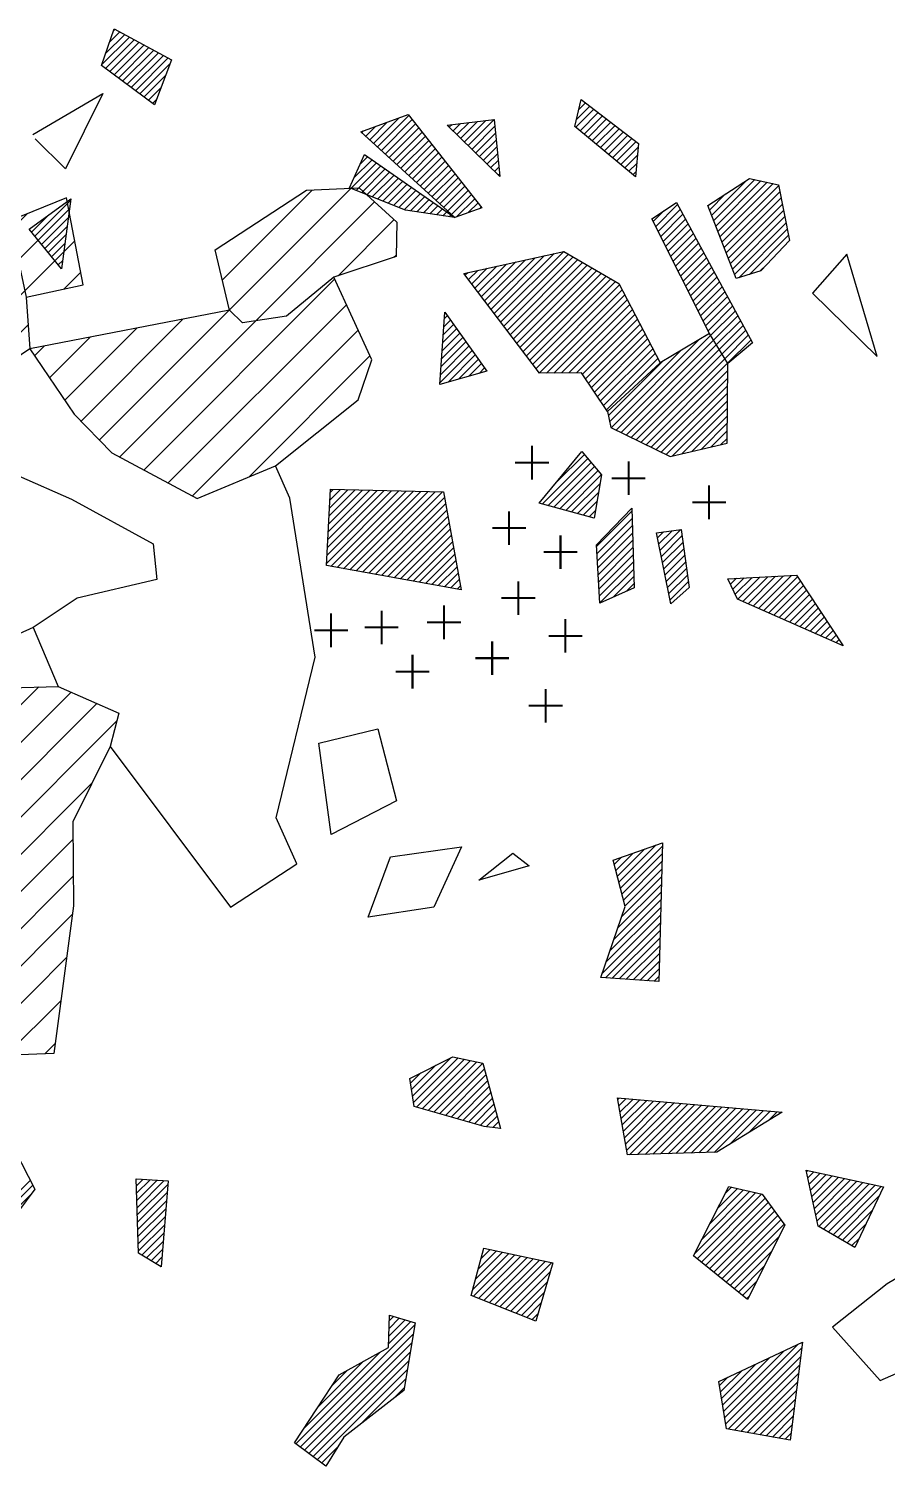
# Model space of a CAD drawing. Header units: metres. Extents: x -2.03 to 0.57, y -19.87 to -14.8.
# Drawn here: x -0.848 to -0.441, y -17.3 to -16.618 of the extents above; entities that cross this region are included whole.
import ezdxf

# ---------------------------------------------------------------- set-up
doc = ezdxf.new("R2010")
doc.units = ezdxf.units.M
doc.header["$LTSCALE"] = 25
doc.header["$MEASUREMENT"] = 0
doc.layers.get('0').update_dxf_attribs({"linetype": 'CONTINUOUS'})
for name, color, linetype in [('FEUER', 1, 'CONTINUOUS'), ('KNOCHEN', 2, 'CONTINUOUS'), ('KNOCHENSCHRAFF', 2, 'CONTINUOUS'), ('STEINE', 4, 'CONTINUOUS')]:
    doc.layers.add(name, color=color, linetype=linetype)

# ---------------------------------------------------------------- blocks, each defined once
blk = doc.blocks.new('*X18')
at = {"color": 0}
for p, q in [((-86.943, -1718.592), (-84.748, -1716.397)), ((-86.853, -1718.856), (-84.627, -1716.629)), ((-79.725, -1716.677), (-79.402, -1716.355)), ((-79.713, -1717.019), (-79.069, -1716.375)), ((-79.702, -1717.361), (-78.736, -1716.396)), ((-79.69, -1717.703), (-78.403, -1716.416)), ((-79.678, -1718.045), (-78.218, -1716.585)), ((-86.764, -1719.12), (-84.737, -1717.093)), ((-79.667, -1718.387), (-78.25, -1716.97)), ((-79.655, -1718.729), (-78.282, -1717.356)), ((-79.644, -1719.071), (-78.314, -1717.741)), ((-79.632, -1719.413), (-78.346, -1718.126)), ((-79.62, -1719.755), (-78.377, -1718.512)), ((-79.461, -1719.949), (-78.409, -1718.897)), ((-79.242, -1720.083), (-78.441, -1719.282)), ((-79.023, -1720.217), (-78.473, -1719.668)), ((-78.803, -1720.352), (-78.505, -1720.053)), ((-78.584, -1720.486), (-78.536, -1720.438)), ((-67.744, -1723.788), (-66.973, -1723.017)), ((-67.733, -1723.424), (-67.248, -1722.938)), ((-67.723, -1723.06), (-67.523, -1722.86)), ((-72.151, -1728.903), (-66.507, -1723.258)), ((-71.949, -1729.054), (-66.579, -1723.684)), ((-67.754, -1724.152), (-66.698, -1723.096)), ((-71.748, -1729.206), (-66.651, -1724.11)), ((-71.795, -1728.192), (-68.155, -1724.553)), ((-71.546, -1729.357), (-66.724, -1724.535)), ((-71.344, -1729.509), (-66.796, -1724.961)), ((-71.11, -1727.154), (-68.94, -1724.985)), ((-71.142, -1729.661), (-66.868, -1725.387)), ((-70.425, -1726.116), (-69.726, -1725.417)), ((-69.107, -1727.979), (-66.94, -1725.813)), ((-67.53, -1726.756), (-67.012, -1726.238)), ((-70.94, -1729.812), (-70.167, -1729.04))]:
    blk.add_line(p, q, dxfattribs=at)
blk = doc.blocks.new('*X19')
at = {"color": 0}
for p, q in [((-51.809, -1727.652), (-48.348, -1724.191)), ((-51.759, -1727.955), (-48.153, -1724.35)), ((-51.908, -1727.044), (-49.676, -1724.812)), ((-51.858, -1727.348), (-49.012, -1724.502)), ((-51.647, -1728.197), (-48.205, -1724.755)), ((-52.058, -1726.133), (-51.668, -1725.744)), ((-52.008, -1726.437), (-51.004, -1725.433)), ((-51.958, -1726.741), (-50.34, -1725.123)), ((-51.348, -1728.251), (-48.256, -1725.16)), ((-51.048, -1728.306), (-48.307, -1725.565)), ((-50.749, -1728.36), (-48.359, -1725.969)), ((-50.45, -1728.414), (-48.41, -1726.374)), ((-50.15, -1728.468), (-48.461, -1726.779)), ((-49.851, -1728.523), (-48.513, -1727.184)), ((-49.552, -1728.577), (-48.564, -1727.589)), ((-49.253, -1728.631), (-48.615, -1727.994)), ((-48.953, -1728.685), (-48.667, -1728.399))]:
    blk.add_line(p, q, dxfattribs=at)
blk = doc.blocks.new('*X25')
at = {"color": 0}
for p, q in [((-59.789, -1683.306), (-58.468, -1681.985)), ((-60.471, -1684.341), (-58.308, -1682.178)), ((-60.192, -1684.416), (-58.148, -1682.372)), ((-59.914, -1684.491), (-57.988, -1682.565)), ((-59.635, -1684.566), (-57.828, -1682.759)), ((-59.356, -1684.641), (-57.668, -1682.953)), ((-59.078, -1684.716), (-57.728, -1683.367)), ((-70.692, -1687.138), (-67.269, -1683.715)), ((-70.673, -1686.765), (-67.614, -1683.707)), ((-70.653, -1686.392), (-67.96, -1683.699)), ((-70.634, -1686.02), (-68.305, -1683.691)), ((-70.615, -1685.647), (-68.651, -1683.682)), ((-70.596, -1685.274), (-68.996, -1683.674)), ((-70.577, -1684.902), (-69.341, -1683.666)), ((-70.558, -1684.529), (-69.687, -1683.658)), ((-70.539, -1684.156), (-70.032, -1683.65)), ((-70.519, -1683.784), (-70.378, -1683.642)), ((-70.498, -1687.297), (-66.924, -1683.723)), ((-70.198, -1687.351), (-66.578, -1683.731)), ((-69.898, -1687.405), (-66.233, -1683.739)), ((-69.598, -1687.458), (-65.887, -1683.748)), ((-69.298, -1687.512), (-65.542, -1683.756)), ((-68.998, -1687.566), (-65.197, -1683.764)), ((-68.698, -1687.619), (-65.107, -1684.028)), ((-58.799, -1684.791), (-57.801, -1683.793)), ((-68.398, -1687.673), (-65.053, -1684.328)), ((-68.098, -1687.726), (-64.999, -1684.627)), ((-58.521, -1684.866), (-57.873, -1684.218)), ((-58.242, -1684.941), (-57.945, -1684.644)), ((-57.893, -1686.36), (-56.219, -1684.685)), ((-67.798, -1687.78), (-64.945, -1684.926)), ((-67.499, -1687.834), (-64.89, -1685.226)), ((-67.199, -1687.887), (-64.836, -1685.525)), ((-57.873, -1686.694), (-56.208, -1685.028)), ((-57.853, -1687.027), (-56.197, -1685.371)), ((-66.899, -1687.941), (-64.782, -1685.824)), ((-66.599, -1687.995), (-64.728, -1686.124)), ((-57.833, -1687.36), (-56.186, -1685.713)), ((-57.813, -1687.694), (-56.175, -1686.056)), ((-54.997, -1685.939), (-54.718, -1685.66)), ((-54.937, -1686.233), (-54.309, -1685.605)), ((-54.878, -1686.527), (-53.9, -1685.549)), ((-54.818, -1686.821), (-53.833, -1685.835)), ((-54.759, -1687.115), (-53.791, -1686.147)), ((-66.299, -1688.048), (-64.674, -1686.423)), ((-65.999, -1688.102), (-64.62, -1686.723)), ((-57.792, -1688.027), (-56.164, -1686.398)), ((-57.772, -1688.36), (-56.153, -1686.741)), ((-54.7, -1687.409), (-53.749, -1686.458)), ((-54.64, -1687.703), (-53.707, -1686.77)), ((-65.699, -1688.156), (-64.565, -1687.022)), ((-65.399, -1688.209), (-64.511, -1687.321)), ((-57.752, -1688.694), (-56.142, -1687.084)), ((-57.732, -1689.027), (-56.131, -1687.426)), ((-54.581, -1687.997), (-53.665, -1687.081)), ((-54.521, -1688.291), (-53.623, -1687.393)), ((-65.099, -1688.263), (-64.457, -1687.621)), ((-64.799, -1688.317), (-64.403, -1687.92)), ((-64.499, -1688.37), (-64.349, -1688.219)), ((-57.109, -1688.757), (-56.12, -1687.769)), ((-56.473, -1688.476), (-56.109, -1688.111)), ((-54.462, -1688.586), (-53.581, -1687.705)), ((-54.402, -1688.88), (-53.539, -1688.016)), ((-51.657, -1687.902), (-51.634, -1687.88)), ((-51.542, -1688.141), (-51.262, -1687.86)), ((-51.427, -1688.379), (-50.889, -1687.841)), ((-51.313, -1688.618), (-50.516, -1687.822)), ((-51.193, -1688.852), (-50.143, -1687.802)), ((-50.948, -1688.961), (-49.77, -1687.783)), ((-50.703, -1689.069), (-49.397, -1687.764)), ((-50.458, -1689.178), (-49.024, -1687.744)), ((-50.213, -1689.287), (-48.651, -1687.725)), ((-49.968, -1689.395), (-48.356, -1687.783)), ((-49.723, -1689.504), (-48.215, -1687.996)), ((-49.478, -1689.612), (-48.075, -1688.209)), ((-49.233, -1689.721), (-47.934, -1688.422)), ((-48.988, -1689.829), (-47.794, -1688.635)), ((-48.743, -1689.938), (-47.654, -1688.848)), ((-48.498, -1690.046), (-47.513, -1689.062)), ((-48.253, -1690.155), (-47.373, -1689.275)), ((-48.008, -1690.263), (-47.232, -1689.488)), ((-47.763, -1690.372), (-47.092, -1689.701)), ((-47.518, -1690.481), (-46.952, -1689.914)), ((-47.273, -1690.589), (-46.811, -1690.127)), ((-47.028, -1690.698), (-46.671, -1690.341)), ((-46.783, -1690.806), (-46.531, -1690.554)), ((-46.538, -1690.915), (-46.39, -1690.767)), ((-46.293, -1691.023), (-46.25, -1690.98)), ((-56.836, -1702.273), (-55.062, -1700.5)), ((-57.055, -1701.432), (-56.702, -1701.079)), ((-56.982, -1701.712), (-56.156, -1700.886)), ((-56.909, -1701.993), (-55.609, -1700.693)), ((-56.762, -1702.553), (-54.771, -1700.563)), ((-56.689, -1702.834), (-54.781, -1700.926)), ((-56.616, -1703.114), (-54.79, -1701.289)), ((-56.543, -1703.394), (-54.8, -1701.652)), ((-56.894, -1704.453), (-54.819, -1702.378)), ((-56.709, -1703.915), (-54.809, -1702.015)), ((-57.263, -1705.529), (-54.838, -1703.104)), ((-57.078, -1704.991), (-54.828, -1702.741)), ((-57.632, -1706.605), (-54.857, -1703.83)), ((-57.447, -1706.067), (-54.847, -1703.467)), ((-57.475, -1706.802), (-54.866, -1704.193)), ((-57.145, -1706.825), (-54.875, -1704.556)), ((-56.814, -1706.848), (-54.885, -1704.919)), ((-56.483, -1706.87), (-54.894, -1705.282)), ((-56.153, -1706.893), (-54.904, -1705.645)), ((-55.822, -1706.916), (-54.913, -1706.008)), ((-55.491, -1706.939), (-54.923, -1706.371)), ((-55.16, -1706.962), (-54.932, -1706.734)), ((-66.619, -1712.41), (-64.795, -1710.586)), ((-66.57, -1712.715), (-64.456, -1710.6)), ((-66.434, -1712.932), (-64.163, -1710.661)), ((-66.159, -1713.011), (-63.871, -1710.722)), ((-66.716, -1711.8), (-66.227, -1711.311)), ((-66.667, -1712.105), (-65.511, -1710.948)), ((-65.884, -1713.09), (-63.578, -1710.784)), ((-65.61, -1713.169), (-63.286, -1710.845)), ((-65.335, -1713.247), (-63.211, -1711.124)), ((-65.06, -1713.326), (-63.137, -1711.402)), ((-64.786, -1713.405), (-63.062, -1711.681)), ((-64.511, -1713.484), (-62.987, -1711.96)), ((-64.236, -1713.563), (-62.913, -1712.239)), ((-63.961, -1713.642), (-62.838, -1712.518)), ((-63.687, -1713.72), (-62.763, -1712.797)), ((-56.887, -1712.577), (-56.814, -1712.504)), ((-56.834, -1712.878), (-56.488, -1712.532)), ((-56.781, -1713.179), (-56.163, -1712.56)), ((-56.729, -1713.48), (-55.837, -1712.589)), ((-56.676, -1713.781), (-55.512, -1712.617)), ((-56.623, -1714.082), (-55.187, -1712.645)), ((-56.571, -1714.383), (-54.861, -1712.673)), ((-56.518, -1714.684), (-54.536, -1712.701)), ((-56.466, -1714.984), (-54.21, -1712.729)), ((-56.322, -1715.195), (-53.885, -1712.757)), ((-55.958, -1715.184), (-53.559, -1712.786)), ((-63.412, -1713.799), (-62.689, -1713.076)), ((-63.126, -1713.866), (-62.614, -1713.355)), ((-55.594, -1715.174), (-53.234, -1712.814)), ((-55.23, -1715.163), (-52.909, -1712.842)), ((-54.866, -1715.153), (-52.583, -1712.87)), ((-54.502, -1715.142), (-52.258, -1712.898)), ((-54.138, -1715.131), (-51.932, -1712.926)), ((-53.773, -1715.121), (-51.607, -1712.954)), ((-53.409, -1715.11), (-51.282, -1712.983)), ((-53.045, -1715.1), (-50.956, -1713.011)), ((-52.681, -1715.089), (-50.631, -1713.039)), ((-52.317, -1715.079), (-50.305, -1713.067)), ((-51.587, -1714.703), (-49.98, -1713.095)), ((-50.673, -1714.142), (-49.655, -1713.123)), ((-49.759, -1713.581), (-49.329, -1713.151)), ((-62.812, -1713.907), (-62.539, -1713.634)), ((-62.499, -1713.947), (-62.465, -1713.913)), ((-47.938, -1716.003), (-47.874, -1715.939)), ((-47.875, -1716.294), (-47.584, -1716.002)), ((-47.812, -1716.584), (-47.293, -1716.065)), ((-47.749, -1716.875), (-47.003, -1716.128)), ((-47.686, -1717.165), (-46.712, -1716.191)), ((-52.522, -1718.466), (-50.917, -1716.861)), ((-52.155, -1717.745), (-51.207, -1716.797)), ((-51.788, -1717.025), (-51.497, -1716.733)), ((-47.623, -1717.456), (-46.422, -1716.254)), ((-47.56, -1717.747), (-46.131, -1716.317)), ((-47.497, -1718.037), (-45.841, -1716.38)), ((-47.434, -1718.328), (-45.55, -1716.443)), ((-47.345, -1718.592), (-45.259, -1716.506)), ((-47.122, -1718.722), (-44.969, -1716.569)), ((-46.898, -1718.852), (-44.678, -1716.632)), ((-46.675, -1718.982), (-44.388, -1716.696)), ((-53.257, -1719.907), (-50.338, -1716.989)), ((-53.117, -1720.121), (-50.048, -1717.052)), ((-52.921, -1720.279), (-49.896, -1717.254)), ((-52.889, -1719.187), (-50.628, -1716.925)), ((-52.726, -1720.438), (-49.746, -1717.458)), ((-46.451, -1719.112), (-44.48, -1717.141)), ((-52.531, -1720.596), (-49.597, -1717.662)), ((-52.336, -1720.754), (-49.448, -1717.866)), ((-52.141, -1720.913), (-49.298, -1718.07)), ((-46.228, -1719.242), (-44.801, -1717.816)), ((-51.946, -1721.071), (-49.149, -1718.274)), ((-51.75, -1721.23), (-49, -1718.479)), ((-46.004, -1719.372), (-45.122, -1718.49)), ((-51.555, -1721.388), (-49.233, -1719.065)), ((-45.781, -1719.502), (-45.443, -1719.165)), ((-63.766, -1721.578), (-62.06, -1719.872)), ((-63.742, -1721.907), (-61.768, -1719.934)), ((-63.637, -1721.095), (-62.351, -1719.809)), ((-63.508, -1720.613), (-62.642, -1719.747)), ((-63.488, -1722.007), (-61.477, -1719.996)), ((-63.379, -1720.13), (-62.934, -1719.685)), ((-63.25, -1719.647), (-63.225, -1719.623)), ((-63.234, -1722.107), (-61.186, -1720.058)), ((-62.981, -1722.207), (-60.894, -1720.121)), ((-62.727, -1722.307), (-60.603, -1720.183)), ((-62.474, -1722.407), (-60.312, -1720.245)), ((-51.36, -1721.546), (-49.588, -1719.774)), ((-62.22, -1722.507), (-60.02, -1720.307)), ((-61.966, -1722.607), (-60.096, -1720.736)), ((-51.165, -1721.705), (-49.943, -1720.482)), ((-61.713, -1722.707), (-60.241, -1721.235)), ((-50.97, -1721.863), (-50.298, -1721.191)), ((-61.459, -1722.807), (-60.386, -1721.733)), ((-61.206, -1722.907), (-60.531, -1722.232)), ((-50.775, -1722.022), (-50.653, -1721.9)), ((-60.952, -1723.007), (-60.676, -1722.73))]:
    blk.add_line(p, q, dxfattribs=at)
blk = doc.blocks.new('*X26')
at = {"color": 0}
for p, q in [((-81.369, -1663.52), (-80.046, -1662.197)), ((-81.182, -1663.687), (-79.816, -1662.321)), ((-81.18, -1662.978), (-80.275, -1662.073)), ((-80.992, -1662.437), (-80.504, -1661.949)), ((-80.804, -1661.895), (-80.734, -1661.825)), ((-80.979, -1663.838), (-79.587, -1662.445)), ((-80.777, -1663.989), (-79.357, -1662.569)), ((-80.575, -1664.14), (-79.128, -1662.693)), ((-80.372, -1664.291), (-78.898, -1662.817)), ((-80.17, -1664.443), (-78.669, -1662.941)), ((-79.968, -1664.594), (-78.439, -1663.066)), ((-79.765, -1664.745), (-78.21, -1663.19)), ((-79.563, -1664.896), (-78.136, -1663.47)), ((-79.361, -1665.048), (-78.349, -1664.036)), ((-79.158, -1665.199), (-78.561, -1664.602)), ((-78.956, -1665.35), (-78.774, -1665.168)), ((-58.87, -1666.477), (-58.015, -1665.622)), ((-58.832, -1666.085), (-58.215, -1665.469)), ((-58.723, -1665.623), (-58.416, -1665.316)), ((-68.839, -1666.9), (-68.38, -1666.441)), ((-68.654, -1667.069), (-67.819, -1666.234)), ((-68.469, -1667.237), (-67.258, -1666.027)), ((-68.284, -1667.406), (-66.79, -1665.912)), ((-68.099, -1667.574), (-66.634, -1666.109)), ((-67.914, -1667.743), (-66.478, -1666.307)), ((-64.877, -1666.474), (-64.742, -1666.339)), ((-64.697, -1666.648), (-64.341, -1666.291)), ((-64.518, -1666.822), (-63.94, -1666.244)), ((-64.338, -1666.996), (-63.539, -1666.196)), ((-64.159, -1667.17), (-63.137, -1666.149)), ((-63.98, -1667.344), (-62.742, -1666.107)), ((-63.8, -1667.518), (-62.71, -1666.428)), ((-58.677, -1666.638), (-57.815, -1665.776)), ((-58.484, -1666.798), (-57.615, -1665.929)), ((-58.291, -1666.958), (-57.414, -1666.082)), ((-58.097, -1667.119), (-57.214, -1666.236)), ((-57.904, -1667.279), (-57.014, -1666.389)), ((-69.024, -1666.732), (-68.94, -1666.648)), ((-67.729, -1667.911), (-66.322, -1666.504)), ((-67.544, -1668.08), (-66.166, -1666.702)), ((-67.359, -1668.248), (-66.01, -1666.899)), ((-67.174, -1668.417), (-65.854, -1667.097)), ((-63.621, -1667.692), (-62.678, -1666.75)), ((-63.441, -1667.866), (-62.646, -1667.072)), ((-57.711, -1667.44), (-56.814, -1666.542)), ((-57.518, -1667.6), (-56.613, -1666.696)), ((-57.325, -1667.761), (-56.413, -1666.849)), ((-57.132, -1667.921), (-56.213, -1667.002)), ((-66.988, -1668.585), (-65.698, -1667.295)), ((-66.803, -1668.754), (-65.542, -1667.492)), ((-66.618, -1668.922), (-65.386, -1667.69)), ((-63.262, -1668.04), (-62.614, -1667.393)), ((-63.082, -1668.215), (-62.582, -1667.715)), ((-56.939, -1668.082), (-56.013, -1667.156)), ((-56.746, -1668.242), (-55.917, -1667.413)), ((-56.553, -1668.403), (-55.953, -1667.802)), ((-69.547, -1669.376), (-68.334, -1668.163)), ((-69.404, -1668.88), (-68.543, -1668.018)), ((-69.294, -1669.477), (-68.125, -1668.308)), ((-69.12, -1668.242), (-68.751, -1667.873)), ((-69.041, -1669.578), (-67.917, -1668.453)), ((-66.433, -1669.091), (-65.23, -1667.887)), ((-66.248, -1669.259), (-65.074, -1668.085)), ((-66.063, -1669.428), (-64.918, -1668.282)), ((-65.878, -1669.596), (-64.762, -1668.48)), ((-62.903, -1668.389), (-62.55, -1668.036)), ((-62.723, -1668.563), (-62.519, -1668.358)), ((-56.359, -1668.563), (-55.988, -1668.192)), ((-68.788, -1669.678), (-67.708, -1668.598)), ((-68.536, -1669.779), (-67.5, -1668.743)), ((-68.283, -1669.88), (-67.291, -1668.888)), ((-68.03, -1669.98), (-67.083, -1669.033)), ((-67.777, -1670.081), (-66.874, -1669.178)), ((-65.693, -1669.765), (-64.606, -1668.677)), ((-65.508, -1669.933), (-64.45, -1668.875)), ((-65.323, -1670.102), (-64.294, -1669.073)), ((-62.544, -1668.737), (-62.487, -1668.68)), ((-56.166, -1668.723), (-56.024, -1668.581)), ((-52.439, -1670.653), (-50.77, -1668.984)), ((-52.34, -1670.908), (-50.386, -1668.953)), ((-52.242, -1671.163), (-50.095, -1669.016)), ((-52.143, -1671.417), (-49.805, -1669.079)), ((-52.044, -1671.672), (-49.514, -1669.142)), ((-67.524, -1670.182), (-66.665, -1669.323)), ((-67.271, -1670.282), (-66.457, -1669.468)), ((-67.018, -1670.383), (-66.248, -1669.613)), ((-66.724, -1670.442), (-66.04, -1669.758)), ((-65.138, -1670.27), (-64.138, -1669.27)), ((-64.953, -1670.439), (-63.982, -1669.468)), ((-64.768, -1670.607), (-63.826, -1669.665)), ((-52.538, -1670.398), (-51.774, -1669.635)), ((-51.945, -1671.927), (-49.252, -1669.234)), ((-51.846, -1672.181), (-49.194, -1669.529)), ((-51.747, -1672.436), (-49.136, -1669.824)), ((-84.539, -1671.64), (-82.832, -1669.933)), ((-84.379, -1671.834), (-82.886, -1670.341)), ((-66.416, -1670.487), (-65.831, -1669.903)), ((-66.107, -1670.533), (-65.622, -1670.048)), ((-65.799, -1670.578), (-65.414, -1670.193)), ((-65.491, -1670.623), (-65.205, -1670.338)), ((-65.183, -1670.669), (-64.997, -1670.483)), ((-64.533, -1670.726), (-63.67, -1669.863)), ((-63.976, -1670.522), (-63.514, -1670.06)), ((-63.419, -1670.319), (-63.358, -1670.258)), ((-55.204, -1670.943), (-54.681, -1670.42)), ((-55.086, -1671.178), (-54.047, -1670.139)), ((-54.968, -1671.414), (-53.923, -1670.369)), ((-51.649, -1672.691), (-49.077, -1670.12)), ((-51.55, -1672.946), (-49.019, -1670.415)), ((-84.698, -1671.445), (-83.927, -1670.675)), ((-84.22, -1672.028), (-82.941, -1670.749)), ((-84.061, -1672.223), (-82.995, -1671.157)), ((-64.874, -1670.714), (-64.788, -1670.628)), ((-54.85, -1671.649), (-53.799, -1670.598)), ((-54.732, -1671.885), (-53.675, -1670.828)), ((-54.613, -1672.12), (-53.55, -1671.057)), ((-51.451, -1673.2), (-48.961, -1670.71)), ((-51.352, -1673.455), (-48.902, -1671.005)), ((-83.902, -1672.417), (-83.05, -1671.565)), ((-54.495, -1672.356), (-53.426, -1671.287)), ((-54.377, -1672.591), (-53.302, -1671.516)), ((-54.259, -1672.827), (-53.178, -1671.746)), ((-51.15, -1673.606), (-48.844, -1671.301)), ((-50.638, -1673.448), (-48.786, -1671.596)), ((-83.743, -1672.612), (-83.104, -1671.973)), ((-83.583, -1672.806), (-83.158, -1672.381)), ((-62.896, -1675.1), (-60.357, -1672.561)), ((-62.744, -1675.301), (-59.904, -1672.461)), ((-62.591, -1675.501), (-59.45, -1672.361)), ((-62.438, -1675.702), (-59.225, -1672.489)), ((-54.141, -1673.062), (-53.054, -1671.975)), ((-54.023, -1673.298), (-52.93, -1672.205)), ((-53.905, -1673.533), (-52.806, -1672.434)), ((-83.424, -1673), (-83.213, -1672.789)), ((-63.965, -1673.694), (-63.531, -1673.26)), ((-63.813, -1673.895), (-63.078, -1673.16)), ((-63.66, -1674.096), (-62.624, -1673.06)), ((-63.507, -1674.296), (-62.171, -1672.96)), ((-63.354, -1674.497), (-61.718, -1672.86)), ((-63.202, -1674.698), (-61.264, -1672.76)), ((-63.049, -1674.899), (-60.811, -1672.661)), ((-62.285, -1675.903), (-59.001, -1672.619)), ((-62.133, -1676.104), (-58.778, -1672.749)), ((-61.98, -1676.305), (-58.554, -1672.879)), ((-61.827, -1676.506), (-58.331, -1673.009)), ((-61.674, -1676.706), (-58.107, -1673.139)), ((-53.787, -1673.768), (-52.682, -1672.663)), ((-53.669, -1674.004), (-52.558, -1672.893)), ((-53.551, -1674.239), (-52.434, -1673.122)), ((-50.125, -1673.289), (-49.828, -1672.992)), ((-64.118, -1673.493), (-63.985, -1673.36)), ((-61.522, -1676.907), (-57.884, -1673.269)), ((-61.369, -1677.108), (-57.66, -1673.399)), ((-61.216, -1677.309), (-57.437, -1673.529)), ((-61.064, -1677.51), (-57.213, -1673.659)), ((-60.911, -1677.71), (-56.99, -1673.789)), ((-53.433, -1674.475), (-52.31, -1673.352)), ((-53.314, -1674.71), (-52.186, -1673.581)), ((-53.196, -1674.946), (-52.061, -1673.811)), ((-60.758, -1677.911), (-56.799, -1673.952)), ((-60.605, -1678.112), (-56.678, -1674.185)), ((-60.269, -1678.129), (-56.557, -1674.417)), ((-53.078, -1675.181), (-51.937, -1674.04)), ((-52.96, -1675.417), (-51.813, -1674.27)), ((-52.842, -1675.652), (-51.689, -1674.499)), ((-59.913, -1678.127), (-56.436, -1674.65)), ((-59.558, -1678.125), (-56.315, -1674.882)), ((-59.203, -1678.124), (-56.194, -1675.115)), ((-52.724, -1675.888), (-51.565, -1674.729)), ((-52.606, -1676.123), (-51.441, -1674.958)), ((-52.481, -1676.351), (-51.317, -1675.188)), ((-65.169, -1676.312), (-64.681, -1675.823)), ((-65.143, -1675.932), (-64.828, -1675.617)), ((-65.116, -1675.552), (-64.976, -1675.411)), ((-58.847, -1678.122), (-56.073, -1675.348)), ((-58.558, -1678.186), (-55.952, -1675.58)), ((-58.416, -1678.397), (-55.831, -1675.813)), ((-52.346, -1676.57), (-51.193, -1675.417)), ((-52.212, -1676.789), (-51.069, -1675.647)), ((-52.077, -1677.008), (-50.945, -1675.876)), ((-65.275, -1677.832), (-64.09, -1676.647)), ((-65.249, -1677.452), (-64.238, -1676.441)), ((-65.222, -1677.072), (-64.385, -1676.235)), ((-65.196, -1676.692), (-64.533, -1676.029)), ((-58.273, -1678.608), (-55.71, -1676.046)), ((-58.131, -1678.82), (-55.59, -1676.278)), ((-57.989, -1679.031), (-55.469, -1676.511)), ((-57.203, -1680.72), (-53.024, -1676.541)), ((-56.965, -1680.835), (-52.481, -1676.351)), ((-56.726, -1680.951), (-52.346, -1676.57)), ((-51.943, -1677.228), (-50.821, -1676.106)), ((-51.808, -1677.447), (-50.696, -1676.335)), ((-51.674, -1677.666), (-50.572, -1676.564)), ((-65.328, -1678.592), (-63.795, -1677.059)), ((-65.302, -1678.212), (-63.943, -1676.853)), ((-64.936, -1678.554), (-63.647, -1677.265)), ((-57.846, -1679.242), (-55.348, -1676.744)), ((-57.704, -1679.453), (-55.227, -1676.976)), ((-57.562, -1679.664), (-55.106, -1677.209)), ((-57.269, -1680.433), (-53.894, -1677.058)), ((-56.488, -1681.066), (-52.212, -1676.789)), ((-56.25, -1681.182), (-52.077, -1677.008)), ((-56.012, -1681.297), (-51.943, -1677.228)), ((-64.446, -1678.418), (-63.5, -1677.471)), ((-63.957, -1678.282), (-63.352, -1677.677)), ((-63.467, -1678.145), (-63.205, -1677.883)), ((-57.419, -1679.876), (-54.985, -1677.441)), ((-57.33, -1680.14), (-54.764, -1677.574)), ((-55.774, -1681.412), (-51.808, -1677.447)), ((-55.536, -1681.528), (-51.674, -1677.666)), ((-55.298, -1681.643), (-51.669, -1678.014)), ((-55.06, -1681.759), (-51.672, -1678.371)), ((-54.821, -1681.874), (-51.675, -1678.728)), ((-54.583, -1681.99), (-51.678, -1679.084)), ((-54.295, -1682.055), (-51.681, -1679.441)), ((-53.835, -1681.948), (-51.684, -1679.797)), ((-53.375, -1681.842), (-51.687, -1680.154)), ((-52.915, -1681.735), (-51.69, -1680.511)), ((-52.455, -1681.629), (-51.693, -1680.867)), ((-51.994, -1681.522), (-51.696, -1681.224))]:
    blk.add_line(p, q, dxfattribs=at)
blk = doc.blocks.new('*X42')
at = {"color": 0}
for p, q in [((-97.241, -1705.909), (-84.344, -1693.012)), ((-97.315, -1707.75), (-82.818, -1693.254)), ((-97.01, -1709.214), (-81.591, -1693.794)), ((-96.254, -1710.226), (-80.656, -1694.627)), ((-94.58, -1710.319), (-81.807, -1697.546)), ((-92.906, -1710.413), (-82.724, -1700.231)), ((-91.232, -1710.506), (-82.716, -1701.99)), ((-89.557, -1710.6), (-82.764, -1703.806)), ((-87.744, -1710.554), (-83.037, -1705.847)), ((-85.9, -1710.478), (-83.309, -1707.887)), ((-84.056, -1710.402), (-83.582, -1709.928))]:
    blk.add_line(p, q, dxfattribs=at)
blk = doc.blocks.new('*X43')
at = {"color": 0}
for p, q in [((-75.641, -1673.702), (-71.388, -1669.45)), ((-75.301, -1675.131), (-69.536, -1669.365)), ((-88.3, -1672.219), (-86.44, -1670.36)), ((-85.322, -1672.777), (-82.923, -1670.378)), ((-74.061, -1675.658), (-68.418, -1670.014)), ((-85.637, -1671.324), (-84.883, -1670.57)), ((-70.156, -1673.52), (-67.49, -1670.854)), ((-88.023, -1673.709), (-85.637, -1671.324)), ((-85.008, -1674.23), (-82.64, -1671.863)), ((-67.505, -1672.637), (-67.402, -1672.534)), ((-87.745, -1675.2), (-85.322, -1672.777)), ((-83.157, -1674.147), (-82.358, -1673.348)), ((-79.357, -1682.722), (-70.315, -1673.68)), ((-87.467, -1676.69), (-85.008, -1674.23)), ((-81.471, -1681.3), (-75.317, -1675.146)), ((-78.208, -1683.34), (-69.758, -1674.89)), ((-87.19, -1678.18), (-84.855, -1675.845)), ((-83.121, -1679.415), (-79.7, -1675.994)), ((-82.346, -1680.408), (-77.509, -1675.57)), ((-80.507, -1682.103), (-74.061, -1675.658)), ((-83.836, -1678.362), (-81.891, -1676.417)), ((-77.058, -1683.958), (-69.2, -1676.101)), ((-84.551, -1677.309), (-84.083, -1676.841)), ((-74.391, -1683.059), (-68.643, -1677.311))]:
    blk.add_line(p, q, dxfattribs=at)
blk = doc.blocks.new('LB')
at = {"layer": 'FEUER', "const_width": 0.1}
for points in [[(0, 0), (0, -1.6)], [(-0.8, -0.8), (0.8, -0.8)]]:
    blk.add_lwpolyline(points, dxfattribs=at)

msp = doc.modelspace()

# ---------------------------------------------------------------- linework, layer by layer
at = {"layer": 'KNOCHEN'}
for points in [[(-0.78867, -16.65416), (-0.81376, -16.63541), (-0.80772, -16.61804), (-0.78061, -16.6327), (-0.78867, -16.65416)], [(-0.56046, -16.68823), (-0.58915, -16.6644), (-0.58615, -16.65163), (-0.55901, -16.67241), (-0.56046, -16.68823)], [(-0.64607, -16.70753), (-0.69066, -16.66694), (-0.66825, -16.65867), (-0.63334, -16.70288), (-0.64607, -16.70753)], [(-0.62474, -16.68804), (-0.64986, -16.66368), (-0.62743, -16.66102), (-0.62474, -16.68804)], [(-0.69614, -16.6935), (-0.68907, -16.67765), (-0.64607, -16.70753), (-0.66956, -16.70408), (-0.69614, -16.6935)], [(-0.51278, -16.73646), (-0.52621, -16.70184), (-0.50638, -16.68898), (-0.49259, -16.69198), (-0.48736, -16.71848), (-0.50106, -16.73283), (-0.51278, -16.73646)], [(-0.83267, -16.73193), (-0.84806, -16.71313), (-0.82824, -16.69874), (-0.83267, -16.73193)], [(-0.5254, -16.76254), (-0.55271, -16.70809), (-0.54102, -16.70038), (-0.50497, -16.76703), (-0.51666, -16.77678)], [(-0.57368, -16.79951), (-0.58602, -16.78121), (-0.60591, -16.78131), (-0.64186, -16.73404), (-0.59447, -16.7236), (-0.56837, -16.73878), (-0.5488, -16.77643), (-0.57368, -16.79951)], [(-0.65333, -16.78664), (-0.65095, -16.75245), (-0.63092, -16.78041), (-0.65333, -16.78664)], [(-0.57368, -16.79951), (-0.57212, -16.80716), (-0.54399, -16.82079), (-0.51698, -16.81453), (-0.51666, -16.77678), (-0.5254, -16.76254), (-0.5488, -16.77643)], [(-0.60612, -16.84304), (-0.58583, -16.81845), (-0.5766, -16.82962), (-0.58006, -16.85005), (-0.60612, -16.84304)], [(-0.70698, -16.87261), (-0.70512, -16.83638), (-0.65155, -16.83765), (-0.64316, -16.88403), (-0.70698, -16.87261)], [(-0.57731, -16.89034), (-0.57898, -16.8628), (-0.56223, -16.84537), (-0.56103, -16.88311), (-0.57731, -16.89034)], [(-0.54364, -16.89068), (-0.55044, -16.85704), (-0.53872, -16.85545), (-0.53501, -16.88298), (-0.54364, -16.89068)], [(-0.51666, -16.87881), (-0.48402, -16.87712), (-0.46192, -16.91068), (-0.51202, -16.88848)], [(-0.51202, -16.88848), (-0.51666, -16.87881)], [(-0.57694, -17.06787), (-0.56538, -17.03414), (-0.5711, -17.01223), (-0.54767, -17.00395), (-0.54939, -17.06977), (-0.57694, -17.06787)], [(-0.6322, -17.13854), (-0.66541, -17.12901), (-0.66751, -17.11576), (-0.64716, -17.10546), (-0.63286, -17.10845), (-0.62454, -17.13953), (-0.6322, -17.13854)], [(-0.56428, -17.15198), (-0.56901, -17.12497), (-0.49092, -17.13172), (-0.52195, -17.15075), (-0.56428, -17.15198)], [(-0.86607, -17.19582), (-0.88523, -17.13929), (-0.86435, -17.13153), (-0.8453, -17.16817), (-0.86607, -17.19582)], [(-0.47382, -17.18571), (-0.47956, -17.15921), (-0.44279, -17.16719), (-0.45642, -17.19583), (-0.47382, -17.18571)], [(-0.78542, -17.20511), (-0.79617, -17.19853), (-0.79736, -17.16334), (-0.78206, -17.16428), (-0.78542, -17.20511)], [(-0.50731, -17.22057), (-0.53293, -17.19978), (-0.51625, -17.16705), (-0.50042, -17.17054), (-0.48963, -17.18528), (-0.50731, -17.22057)], [(-0.63843, -17.21867), (-0.63242, -17.19619), (-0.59974, -17.20317), (-0.60776, -17.23076), (-0.63843, -17.21867)], [(-0.72226, -17.28846), (-0.701, -17.25622), (-0.67759, -17.24335), (-0.67716, -17.22804), (-0.6649, -17.23155), (-0.67035, -17.26372), (-0.69881, -17.2858), (-0.70741, -17.29961), (-0.72226, -17.28846)], [(-0.51721, -17.28184), (-0.5209, -17.25941), (-0.4812, -17.24084), (-0.48709, -17.2873), (-0.51721, -17.28184)]]:
    msp.add_lwpolyline(points, dxfattribs=at)
at = {"layer": 'STEINE'}
for points in [[(-0.84625, -16.66822), (-0.81318, -16.64867), (-0.83086, -16.68447), (-0.84522, -16.67026)], [(-0.84944, -16.74527), (-0.82243, -16.73953), (-0.83028, -16.69824), (-0.85727, -16.70909)], [(-0.75299, -16.75143), (-0.75976, -16.72289), (-0.71654, -16.69462), (-0.69155, -16.69347), (-0.67361, -16.70971), (-0.67404, -16.72604), (-0.70358, -16.73588), (-0.72593, -16.75435), (-0.74683, -16.75752), (-0.75299, -16.75143)], [(-0.84944, -16.74527), (-0.84778, -16.76975), (-0.87117, -16.78568), (-0.88532, -16.70974), (-0.86649, -16.702), (-0.85727, -16.70909), (-0.84944, -16.74527)], [(-0.44577, -16.77337), (-0.46029, -16.72498), (-0.47652, -16.74342), (-0.44577, -16.77337)], [(-0.75299, -16.75143), (-0.84778, -16.76975), (-0.82671, -16.80077), (-0.80877, -16.81904), (-0.76836, -16.84078), (-0.73119, -16.82529), (-0.69207, -16.79398), (-0.68553, -16.77507), (-0.70358, -16.73588)], [(-0.94067, -16.86408), (-0.88985, -16.82455), (-0.8675, -16.80658), (-0.8531, -16.82998), (-0.82804, -16.84108), (-0.78917, -16.86231), (-0.78755, -16.87914), (-0.82526, -16.888), (-0.84611, -16.90187), (-0.87258, -16.91374), (-0.92144, -16.93541)], [(-0.80961, -16.95832), (-0.7526, -17.03456), (-0.72107, -17.014), (-0.73087, -16.99211), (-0.71238, -16.916), (-0.72449, -16.84056), (-0.73119, -16.82529)], [(-0.84611, -16.90187), (-0.83423, -16.92987)], [(-0.87258, -16.91374), (-0.85719, -16.9305), (-0.83423, -16.92987), (-0.8056, -16.94248), (-0.80961, -16.95832), (-0.82728, -16.99412), (-0.82709, -17.03391), (-0.83643, -17.10385), (-0.89254, -17.10617), (-0.96806, -17.10195), (-0.97538, -17.06678), (-0.96178, -17.03152), (-0.94818, -16.99676)], [(-0.70482, -17.00014), (-0.71064, -16.95681), (-0.68262, -16.95004), (-0.67378, -16.98417), (-0.70482, -17.00014)], [(-0.68728, -17.03934), (-0.67671, -17.01072), (-0.64306, -17.00596), (-0.65618, -17.03459), (-0.68728, -17.03934)], [(-0.63482, -17.02173), (-0.61856, -17.0089), (-0.61088, -17.01498), (-0.63482, -17.02173)], [(-0.44103, -17.2131), (-0.46695, -17.23363), (-0.44437, -17.25903), (-0.42554, -17.25077), (-0.43137, -17.20744), (-0.44103, -17.2131)]]:
    msp.add_lwpolyline(points, dxfattribs=at)

# ---------------------------------------------------------------- block references
at = {"layer": 'FEUER', "xscale": 0.01, "yscale": 0.01, "zscale": 0.01}
for name, p in [('*X42', (0, 0)), ('*X43', (0, 0)), ('LB', (-0.60956, -16.81576)), ('LB', (-0.56371, -16.82316)), ('LB', (-0.52554, -16.83459)), ('LB', (-0.62044, -16.8468)), ('LB', (-0.59603, -16.85816)), ('LB', (-0.61604, -16.87997)), ('LB', (-0.70484, -16.89527)), ('LB', (-0.68087, -16.89387)), ('LB', (-0.65129, -16.89149)), ('LB', (-0.59371, -16.89794)), ('LB', (-0.62844, -16.90845)), ('LB', (-0.66621, -16.91486)), ('LB', (-0.60307, -16.93103))]:
    msp.add_blockref(name, p, dxfattribs=at)
at = {"layer": 'KNOCHENSCHRAFF', "xscale": 0.01, "yscale": 0.01, "zscale": 0.01}
for name in ['*X26', '*X25', '*X18', '*X19']:
    msp.add_blockref(name, (0, 0), dxfattribs=at)

doc.saveas('drawing.dxf')
